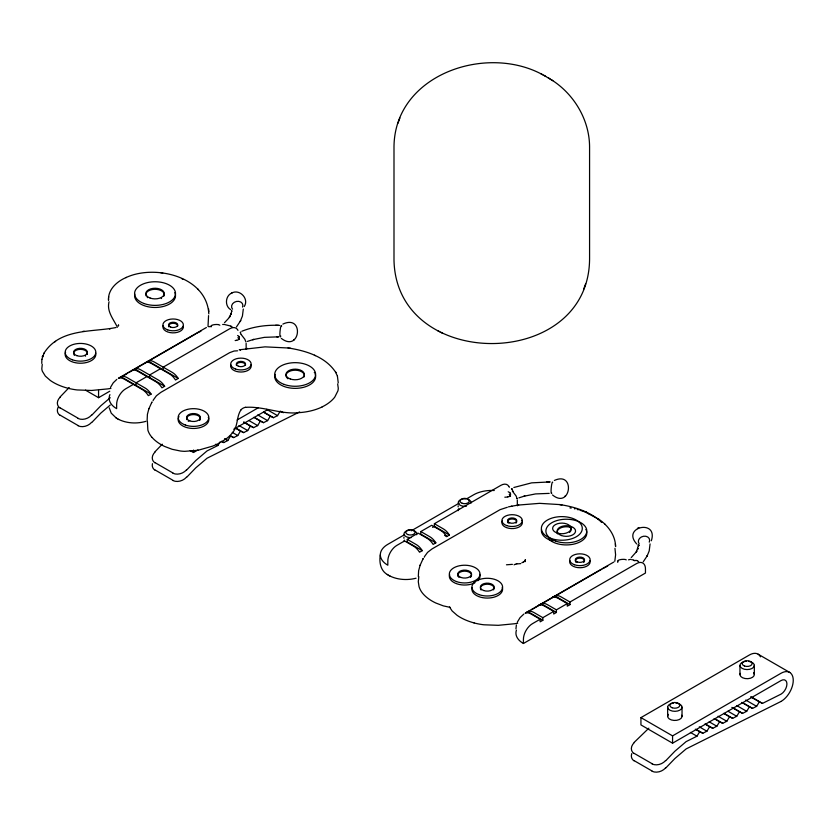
<?xml version="1.0" encoding="UTF-8"?>
<svg xmlns="http://www.w3.org/2000/svg" width="835" height="835" viewBox="0 0 835 835"><rect width="100%" height="100%" fill="white"/><g stroke="black" fill="none" stroke-linecap="round" stroke-linejoin="round"><path stroke-width="1.25" d="M208.813 313.877C206.683 275.874 153.995 264.204 125.928 277.617M108.519 300.37C107.778 289.38 117.161 281.28 126.409 277.397M108.519 299.88L108.529 298.544M403.921 538.241L403.931 537.114M458.154 506.918L458.164 505.801M524.338 561.496L525.413 559.701L525.288 561.631M515.936 628.953L516.385 624.977M243.298 309.054L242.421 316.068L240.261 321.381L240.668 320.64M650.079 543.909L649.202 550.912L647.041 556.235L647.438 555.484M231.712 311.528L231.775 310.683M638.483 546.382L638.598 544.952L636.416 551.737L631.25 557.571M525.225 560.275L524.61 561.256M41.854 359.467L44.015 353.111M41.865 359.363L41.75 363.371M108.686 296.759L108.592 297.573M231.744 310.964L230.836 314.597L231.17 313.657M147.398 421.341L147.868 430.098A44.965 25.958 0 0 0 151.365 436.642L152.043 437.425M418.826 576.62L418.293 581.745L419.055 586.671A44.965 25.958 0 0 0 422.552 593.205A48.367 27.92 0 0 0 435.734 602.974L443.302 605.866L450.18 607.379M208.019 326.422L208.562 315.64M614.8 561.277L615.604 554.795L614.957 548.365M118.507 325.807L118.549 324.857L118.361 325.65M511.458 488.663L512.387 488.861M42.261 364.342L41.802 368.83A29.496 17.034 0 0 0 42.387 371.314L45.34 376.094L50.33 380.478A48.367 27.92 0 0 0 67.27 388.066A44.558 25.728 0 0 0 77.144 389.945L91.547 390.467L107.694 388.901A114.374 66.028 0 0 0 110.93 388.379M245.918 341.912L244.801 339.187L241.19 334.564M517.063 498.547L516.103 495.948L512.377 491.126M118.434 325.473L118.351 325.733M542.75 74.753C485.521 43.368 393.264 75.16 393.995 148.411L393.995 260.092C396.239 372.066 589.239 371.137 589.573 258.683L589.573 147.002C589.531 119.77 573.927 93.833 551.016 79.523M42.648 356.086L42.334 357.036L42.585 356.253M231.232 313.469L228.79 318.125L224.479 322.727M638.013 548.324L637.637 549.346L637.94 548.501M148.901 408.701L147.419 414.306L147.127 420.475M148.828 408.91L151.751 402.449M420.015 565.483L423.042 558.813M420.182 565.013L418.627 570.712L418.314 576.557M42.47 356.597L42.783 355.71M397.94 123.267L399.913 117.965M583.655 289.129L585.627 283.827M651.331 540.777C658.565 518.775 620.937 526.76 636.708 543.961M110.523 387.325L113.247 382.816L116.806 379.393M517.303 622.179L520.028 617.67L523.848 614.059M240.595 320.765L236.482 326.902M647.365 555.619L643.263 561.757M151.594 402.72L152.043 401.906M422.781 559.293L423.22 558.479M43.723 353.643C59.483 327.936 92.299 332.393 116.013 327.508M244.206 306.549C249.519 298.7 239.269 288.305 231.358 293.262M525.1 560.619L524.526 561.339M628.515 559.836L630.623 559.314M186.696 469.969L195.734 460.576L207.038 450.921L217.872 445.504L220.054 441.903M221.651 441.527L223.749 442.56L227.819 440.525L230.543 436.027L233.685 437.592L237.766 435.546L240.48 431.058L243.632 432.613L247.703 430.578L250.427 426.08L253.569 427.635L257.65 425.599L260.374 421.101L263.516 422.667L267.597 420.621L270.321 416.133L273.462 417.688L277.533 415.642L280.257 411.154L283.399 412.709M665.798 760.664L674.837 751.27L686.13 741.616L696.974 736.199L699.699 731.7L702.84 733.255L706.911 731.22L709.635 726.721L712.787 728.287L716.858 726.241L719.582 721.753L722.724 723.308L726.805 721.273L729.529 716.774L732.671 718.33L736.741 716.294L739.466 711.796L742.607 713.361L746.688 711.316L749.413 706.827L752.554 708.383L756.635 706.337L759.359 701.849L762.501 703.404L781.09 694.104A8.308 4.801 -60 0 0 786.925 683.928A8.308 4.801 -60 0 0 781.049 680.556L672.572 743.181L640.936 724.916L640.936 717.609L749.413 654.984A17.253 9.968 -60 0 1 759.975 655.913M229.646 316.893L230.074 316.183L229.385 317.269M636.416 551.737L636.854 551.037L636.166 552.123M241.012 409.818C236.232 416.602 238.33 426.278 232.506 432.655A50.987 29.434 0 0 1 225.68 439.22L217.966 443.771A65.172 37.627 0 0 1 212.507 446.161L198.02 450.295L184.712 451.338A29.496 17.034 0 0 1 180.412 451.004L172.125 449.293L164.526 446.412A48.545 28.025 0 0 1 152.064 437.425M60.151 396.907L69.19 387.513M91.787 415.172L100.826 405.779L110.241 397.731M91.787 422.479L100.826 413.085L110.241 405.038M155.059 451.704L162.293 444.189M186.696 477.276L195.734 467.882L207.038 458.227L299.64 411.895M634.162 742.398L648.847 728.183M665.798 767.97L674.837 758.577L686.13 748.922L781.049 701.431M232.088 292.897C225.273 295.538 224.427 306.017 230.752 309.702M54.849 341.88L55.611 341.348M637.888 528.242L637.429 528.565L638.869 527.751M121.743 376.929L127.651 373.224M528.524 611.784L529.442 611.157M282.856 324.105C304.629 313.939 300.287 352.986 281.311 338.394M524.14 561.631L523.159 562.195M531.551 609.8L533.544 608.59M554.367 480.459C575.879 470.679 570.702 509.882 552.499 494.957M119.384 377.691L206.391 327.508M128.767 372.577L195.682 333.948M85.473 390.133L98.561 397.69L109.75 391.229M133.37 384.382L125.678 388.818A12.786 7.379 -60 0 0 116.639 404.474L116.639 408.649A25.572 14.759 0 0 1 109.917 394.621M146.929 376.554L136.074 382.816L136.074 385.426M160.487 368.726L149.642 374.988L149.642 377.597M151.093 394.099L121.065 376.752A12.786 7.379 60 0 1 127.035 377.597L145.123 388.035A12.786 7.379 60 0 1 151.093 394.099L149.736 394.882A21.24 12.264 0 0 1 148.327 395.623A12.89 7.442 60 0 0 142.305 389.548L124.425 379.226A12.89 7.442 60 0 0 118.403 378.349A21.24 12.264 0 0 1 119.708 377.535M164.652 386.271L134.623 368.924A12.786 7.379 60 0 1 140.593 369.769L158.681 380.207A12.786 7.379 60 0 1 164.652 386.271L161.948 387.837A12.786 7.379 60 0 0 155.968 381.772L137.89 371.335A12.786 7.379 60 0 0 131.909 370.489M178.22 378.443L148.181 361.096A12.786 7.379 60 0 1 154.162 361.941L172.24 372.379A12.786 7.379 60 0 1 178.22 378.443L175.507 380.008A12.786 7.379 60 0 0 169.526 373.944L151.448 363.507A12.786 7.379 60 0 0 145.467 362.661M237.098 420.005L258.339 407.73M190.203 450.597L193.48 452.486L197.958 449.908M233.737 429.242L267.283 409.881M404.558 534.682L387.826 544.337A25.572 14.759 0 0 0 387.826 565.222L387.826 561.047A12.786 7.379 -60 0 1 396.865 545.38L404.558 540.944L413.492 546.111A12.89 7.442 60 0 1 419.514 552.196A21.251 12.274 0 0 0 420.923 551.444L422.28 550.662A12.786 7.379 60 0 0 416.3 544.597L407.261 539.379L407.261 541.988L422.28 550.662M411.248 530.82L459.208 503.129M467.015 498.62L473.706 494.758A25.572 14.759 0 0 1 494.289 490.51M407.261 539.379L418.116 533.116L427.155 538.335A12.786 7.379 60 0 1 433.135 544.399L435.839 542.834A12.786 7.379 60 0 0 429.868 536.769L420.819 531.551L420.819 534.16L435.839 542.834M420.819 531.551L431.674 525.288L440.713 530.507A12.786 7.379 60 0 1 446.694 536.571L449.397 535.005A12.786 7.379 60 0 0 443.427 528.941L434.388 523.722L434.388 526.332L449.397 535.005M434.388 523.722L500.823 485.365A12.786 7.379 -60 0 1 508.755 486.22M432.572 527.376L434.388 526.332M526.165 612.546L613.829 562.038M542.854 617.67L533.815 612.452A12.786 7.379 60 0 0 527.835 611.606L526.488 612.389A21.24 12.264 0 0 0 525.184 613.203A12.89 7.442 60 0 1 531.206 614.08L540.151 619.236L540.151 621.845L542.854 620.28L542.854 617.67L553.709 611.408L553.709 614.017L556.413 612.452L556.413 609.842L567.268 603.58L567.268 606.189L569.981 604.623L569.981 602.014L636.416 563.656A12.786 7.379 -60 0 1 645.455 568.875L645.455 573.05L523.42 643.503A25.572 14.759 0 0 1 516.427 630.185M556.413 609.842L547.374 604.623A12.786 7.379 60 0 0 541.404 603.778L538.69 605.344A12.786 7.379 60 0 1 544.671 606.189L553.709 611.408M569.981 602.014L560.932 596.795A12.786 7.379 60 0 0 554.962 595.95L552.248 597.516A12.786 7.379 60 0 1 558.229 598.361L567.268 603.58M534.431 608.078L601.346 569.439M540.151 619.236L532.459 623.672A12.786 7.379 -60 0 0 523.42 639.328L523.42 643.503M640.936 717.609L672.572 735.875L781.049 673.25A17.253 9.968 -60 0 1 793.25 680.274A17.253 9.968 -60 0 1 781.09 701.41M602.452 568.802L607.692 566.088M196.444 333.509L197.227 333.071M198.031 332.643L198.824 332.226M199.586 331.839L200.911 331.245M523.002 562.268L521.917 562.696M513.838 487.494L531.634 482.86L550.129 481.92M247.369 341.421L253.642 339.407L252.681 339.688M241.993 331.161L242.244 331.088C254.09 326.443 266.981 324.763 279.652 325.389M518.89 497.858L524.829 495.98M523.869 496.251L535.569 493.913L549.2 493.391M146.01 421.32C137.128 423.909 127.181 423.512 118.779 419.473M252.89 339.626L264.382 337.35L278.556 336.839M416.06 578.217C407.73 580.377 397.961 579.96 389.966 576.046M508.421 506.866L511.886 506.187M511.354 506.271L518.024 505.112M239.165 349.896L240.751 349.604L240.094 349.708M245.636 407.344C263.651 406.081 281.092 414.755 299.254 412.626A43.138 24.904 0 0 0 322.226 406.885M516.823 563.917L520.779 563.615M240.751 349.604L240.136 349.708L265.029 346.859L288.472 348.007M245.928 348.686L247.536 348.435M517.585 505.175L518.712 505.008M518.264 505.071L539.587 503.348L559.659 504.58M82.884 331.411L84.189 331.224M109.98 329L109.489 329.073M222.663 324.481L223.843 324.46M512.398 564.356L506.459 564.794M507.304 507.294L500.04 509.674L432.019 548.939L427.583 552.353L424.514 556.548A2.693 1.743 -78 0 0 424.295 557.248M275.675 325.264L278.504 325.337M546.862 481.837L549.691 481.91M224.5 324.512L230.763 326.067M160.518 272.638L162.783 272.972M559.366 504.538L560.254 504.664M337.455 376.209L335.534 372.003L335.889 372.629C325.713 356.67 305.819 350.69 288.075 347.955M560.16 504.643C573.457 506.626 586.807 510.728 597.683 518.869M560.535 504.705L561.955 504.924M289.421 348.143L290.768 348.352M237.537 350.804L234.113 351.013L229.635 352.673L160.831 392.377L156.395 395.79L153.327 399.986A2.693 1.733 -78 0 0 153.108 400.685M569.908 507.878L571.192 508.108M574.407 508.776L574.971 508.912M577.204 509.475L578.311 509.788M579.949 510.268L581.003 510.602M635.811 560.243L637.126 560.734M581.651 510.822L583.414 511.427M584.051 511.667L585.638 512.273M585.794 512.335L598.935 519.328M638.034 544.858L639.213 545.422M181.79 278.66L182.792 279.12M314.409 355.23L315.327 355.647M585.596 511.792L586.504 512.21M588.571 513.515L589.573 513.974M637.543 560.922L638.639 561.558M440.817 332.33L442.477 333.196M543.888 75.359L552.843 80.692M437.926 330.827L439.68 331.735M116.921 418.439L117.965 419.055M388.108 575.012L389.152 575.618M541.09 73.897L545.641 76.267M117.871 419.003L118.862 419.514M389.058 575.566L390.049 576.087M230.961 326.161L232.182 326.944M758.138 654.191L789.774 672.457M266.626 409.348L277.533 415.642M263.641 412.02L273.462 417.688M263.766 412.354L270.321 416.133M751.583 697.11L762.501 703.404M750.623 696.808L759.359 701.849M257.775 414.953L267.597 420.621M745.718 700.043L756.635 706.337M254.79 417.625L263.516 422.667M253.83 417.323L260.374 421.101M742.732 702.715L752.554 708.383M741.772 702.412L749.413 706.827M554.962 595.95L569.981 604.623M248.924 420.558L257.65 425.599M444.544 535.329L446.694 536.571M736.867 705.648L746.688 711.316M243.757 421.967L253.569 427.635M243.883 422.301L250.427 426.08M733.881 708.32L742.607 713.361M731.836 707.391L739.466 711.796M238.977 425.537L247.703 430.578M728.016 711.253L736.741 716.294M541.404 603.778L556.413 612.452M235.992 428.198L243.632 432.613M235.032 427.906L240.48 431.058M723.945 713.288L732.671 718.33M724.07 713.622L729.529 716.774M232.307 432.405L237.766 435.546M718.069 716.232L726.805 721.273M230.418 435.703L233.685 437.592M715.094 718.893L722.724 723.308M714.123 718.601L719.582 721.753M527.835 611.606L542.854 620.28M224.542 438.636L227.819 440.525M709.218 721.837L716.858 726.241M221.557 441.308L223.749 442.56M705.147 723.872L712.787 728.287M705.272 724.206L709.635 726.721M215.691 444.241L217.872 445.504M699.281 726.815L706.911 731.22M696.296 729.477L702.84 733.255M695.325 729.185L699.699 731.7M690.42 732.42L696.974 736.199M60.151 407.866L78.229 418.304M155.059 462.663L173.137 473.101M60.151 415.172L78.229 425.61M155.059 469.969L173.137 480.407M634.162 753.358L652.239 763.795M634.162 760.664L652.239 771.102M380.342 554.784C379.027 561.976 380.478 570.691 387.377 574.553M109.218 407.783L111.232 413.168L116.19 417.98M548.397 77.853L550.15 78.981M387.283 574.49L388.202 575.075M116.096 417.917L117.015 418.502M598.904 519.307C607.974 525.455 615.385 535.235 615.593 546.57L615.353 543.742M597.923 519.046L598.831 519.777M240.908 331.933L240.25 332.413L241.012 334.292M599.05 519.955L599.812 520.591M600.021 520.779L600.856 521.52M600.949 521.614L601.722 522.355L601.346 521.99M604.582 523.889L605.208 524.495M197.801 289.046L198.438 289.641M449.491 606.982L452.121 610.949L457.11 615.332A48.367 27.92 0 0 0 474.05 622.91M117.411 327.278C113.779 319.669 106.901 311.82 108.842 302.698A43.138 24.904 0 0 1 109.041 301.759M337.413 376.074L338.248 382.91M337.653 383.912L338.269 388.118A36.385 21.011 0 0 1 337.904 390.874L334.752 397.136A47.438 27.388 0 0 1 322.195 406.864M208.573 308.887L208.813 311.716M517.314 499.904L517.345 505.801M246.127 343.331L246.158 349.228M754.339 665.37L754.339 674.503M739.956 665.474L739.956 674.607M682.028 707.12L682.028 716.253M672.572 735.875L672.572 743.181M667.645 707.224L667.645 716.357M193.48 450.055L193.48 452.486M163.201 369.769L163.201 367.16L229.635 328.802A12.786 7.379 -60 0 1 237.349 329.334M98.561 390.383L98.561 397.69M760.267 656.362A17.253 9.968 -60 0 1 760.528 656.842M633.995 753.514A9.926 7.442 -23.4 0 1 634.339 742.524M665.589 767.876A9.926 7.442 -23.4 0 1 652.093 771.269M633.995 760.821A9.926 7.442 -23.4 0 1 631.792 753.567M665.589 760.57A9.926 7.442 -23.4 0 1 652.093 763.962M681.778 715.23A7.191 4.154 0 0 1 674.033 720.428A7.191 4.154 0 0 1 668.48 714.363M753.587 672.707A7.191 4.154 0 0 1 747.774 678.688A7.191 4.154 0 0 1 740.259 673.375M678.354 703.55A7.191 4.154 0 0 1 679.836 710.157A7.191 4.154 0 0 1 668.449 709.082A7.191 4.154 0 0 1 673.501 703.091M675.995 703.07A7.191 4.154 0 0 1 678.041 703.456M748.661 661.362A7.191 4.154 0 0 1 753.504 667.363A7.191 4.154 0 0 1 742.2 668.428A7.191 4.154 0 0 1 743.474 661.852M743.787 661.748A7.191 4.154 0 0 1 746.166 661.31M474.04 622.931A44.568 25.728 0 0 0 483.924 624.789L498.328 625.321L514.475 623.755A114.332 66.007 0 0 0 517.71 623.234M617.91 560.671A4.958 1.503 -2.4 0 1 624.977 559.429A5.114 2.954 0 0 1 626.26 559.878M617.764 562.362A5.114 2.954 0 0 1 617.743 562.08M617.848 561.496A5.114 2.954 0 0 1 618.359 560.682M631.667 559.669A5.49 0.814 9.6 0 1 633.859 560.024M633.786 560.452A8.225 2.536 9.6 0 1 635.132 560.765M639.192 543.835A5.751 4.634 -16.2 0 1 643.524 536.247A5.751 4.634 -16.2 0 1 649.254 542.155M502.263 587.36A15.343 8.861 0 0 1 487.452 598.079A15.343 8.861 0 0 1 472.192 587.579M552.739 541.09A20.457 11.805 0 0 1 551.831 540.809M550.954 540.506A20.457 11.805 0 0 1 541.466 529.484M589.917 560.588A10.229 5.908 0 0 1 580.043 567.727A10.229 5.908 0 0 1 569.867 560.723M493.882 589.312A6.899 3.987 0 0 1 493.516 589.865M481.085 589.959A6.899 3.987 0 0 1 480.511 589.019M480.365 588.226A6.899 3.987 0 0 1 487.348 584.197A6.899 3.987 0 0 1 494.163 588.331M569.376 526.415A9.206 5.313 0 0 1 570.785 530.716M570.67 530.966A9.206 5.313 0 0 1 570.368 531.467M569.981 531.947A9.206 5.313 0 0 1 569.512 532.406M575.545 561.6A4.603 2.662 0 0 1 579.866 558.124A4.603 2.662 0 0 1 584.333 561.538M584.093 561.903A4.603 2.662 0 0 1 583.623 562.362M576.286 562.414A4.603 2.662 0 0 1 575.701 561.84M514.078 564.836A8.34 4.812 0 0 1 515.466 564.199M516.072 564.001A8.34 4.812 0 0 1 516.761 563.813M403.879 541.591A6.555 3.778 0 0 1 404.495 540.13M458.123 510.655A6.555 3.778 0 0 1 458.874 508.651M508.964 486.565A12.786 7.379 -60 0 1 509.319 487.327M516.969 498.485A6.033 1.242 71.7 0 1 516.573 498.505M511.657 489.216A8.277 1.503 60.7 0 1 511.625 488.924M513.055 491.418A5.49 1.106 55.7 0 1 512.262 489.748M510.227 492.984A4.958 3.309 21.8 0 1 507.816 496.919M507.774 496.835A5.114 2.954 0 0 1 504.82 497.18M508.191 491.784A5.114 2.954 0 0 1 509.987 493.005M413.847 530.768A6.419 3.705 0 0 1 416.675 534.776M411.311 537.573A6.419 3.705 0 0 1 404.37 535.131A6.419 3.705 0 0 1 407.146 530.716M407.428 530.622A6.419 3.705 0 0 1 409.547 530.225M411.144 530.215A6.419 3.705 0 0 1 413.575 530.674M467.235 499.194A6.419 3.705 0 0 1 471.034 503.098M466.483 506.146A6.419 3.705 0 0 1 458.603 503.818A6.419 3.705 0 0 1 462.246 499.153M463.467 498.944A6.419 3.705 0 0 1 465.7 498.933M479.666 574.313A15.343 8.861 0 0 1 477.85 580.701M474.958 582.747A15.343 8.861 0 0 1 457.162 583.905A15.343 8.861 0 0 1 449.595 574.532M586.546 531.217A20.457 11.805 0 0 1 573.113 544.263A20.457 11.805 0 0 1 548.522 538.899M585.826 529.494A20.457 11.805 0 0 1 586.118 530.068M522.282 522.021A10.229 5.908 0 0 1 511.229 528.565A10.229 5.908 0 0 1 502.315 521.009M521.499 520.32A10.229 5.908 0 0 1 521.687 520.591M551.799 493.099A5.751 0.772 -84.5 0 1 551.204 488.183A5.751 0.772 -84.5 0 1 552.718 482.202M509.225 494.404A5.114 2.954 0 0 1 510.456 496.439M457.851 575.774A6.899 3.987 0 0 1 464.584 571.15A6.899 3.987 0 0 1 471.504 575.68M471.378 576.066A6.899 3.987 0 0 1 471.055 576.641M470.606 577.173A6.899 3.987 0 0 1 470.418 577.34M459.01 577.423A6.899 3.987 0 0 1 458.822 577.256M458.206 576.547A6.899 3.987 0 0 1 457.998 576.16M557.749 533.962A9.206 5.313 0 0 1 557.362 533.2M557.175 532.406A9.206 5.313 0 0 1 561.861 527.438A9.206 5.313 0 0 1 571.641 527.72M507.68 522.324A4.603 2.662 0 0 1 512.064 518.984A4.603 2.662 0 0 1 516.594 522.261M516.468 522.512A4.603 2.662 0 0 1 515.957 523.107M508.358 523.159A4.603 2.662 0 0 1 508.108 522.94M208.854 326.861A17.253 9.968 -60 0 1 210.044 326.454M91.579 415.068A9.926 7.442 -23.4 0 1 78.083 418.471M91.579 422.374A9.926 7.442 -23.4 0 1 78.083 425.777M59.984 415.329A9.926 7.452 -23.4 0 1 58.116 407.282M59.984 408.023A9.926 7.442 -23.4 0 1 60.329 397.032M154.903 462.82A9.926 7.442 -23.4 0 1 155.247 451.829M186.487 477.182A9.926 7.442 -23.4 0 1 173.002 480.574M154.903 470.126A9.926 7.442 -23.4 0 1 152.45 463.675M186.487 469.875A9.926 7.442 -23.4 0 1 173.002 473.268M237.568 329.658A12.786 7.379 -60 0 1 237.965 330.368M211.119 325.817A4.958 1.503 -2.3 0 1 218.196 324.575M210.994 326.934A5.114 2.954 0 0 1 211.579 325.827M218.227 324.554A5.114 2.954 0 0 1 219.845 325.233M232.558 309.148A5.751 4.634 -16.1 0 1 236.482 301.445A5.751 4.634 -16.1 0 1 242.567 307.092M95.628 352.944A15.343 8.861 0 0 1 79.909 363.225A15.343 8.861 0 0 1 65.568 352.297M174.818 292.605A20.457 11.805 0 0 1 156.333 307.447A20.457 11.805 0 0 1 134.8 294.045M183.303 326.308A10.229 5.908 0 0 1 172.501 332.862A10.229 5.908 0 0 1 163.201 325.587M73.595 353.581A6.899 3.987 0 0 1 80.567 349.343A6.899 3.987 0 0 1 87.362 353.675M87.268 354.071A6.899 3.987 0 0 1 87.111 354.457M85.608 356.002A6.899 3.987 0 0 1 85.368 356.148M74.461 355.282A6.899 3.987 0 0 1 73.918 354.551M146.167 295.987A9.206 5.313 0 0 1 154.256 289.317A9.206 5.313 0 0 1 164.234 295.079M164.109 295.6A9.206 5.313 0 0 1 163.89 296.122M161.572 298.377A9.206 5.313 0 0 1 161.238 298.554M147.524 297.667A9.206 5.313 0 0 1 147.273 297.448M168.837 326.871A4.603 2.662 0 0 1 172.396 323.312A4.603 2.662 0 0 1 177.74 326.026M241.054 409.828A8.34 4.812 0 0 1 245.573 407.25M239.04 336.411A4.958 3.309 21.7 0 1 236.629 340.346M236.587 340.273A5.114 2.954 0 0 1 235.157 340.565M237.61 335.493A5.114 2.954 0 0 1 238.8 336.432M208.301 417.312A15.343 8.861 0 0 1 194.44 428.449A15.343 8.861 0 0 1 178.283 418.398M178.763 417.103A15.343 8.861 0 0 1 179.003 416.686M315.171 374.07A20.457 11.805 0 0 1 295.433 388.358A20.457 11.805 0 0 1 275.08 374.362M314.304 372.379A20.457 11.805 0 0 1 314.638 372.932M250.938 364.874A10.229 5.908 0 0 1 241.065 372.024A10.229 5.908 0 0 1 230.888 365.02M280.779 336.067A5.751 0.772 -84.5 0 1 280.028 331.464A5.751 0.772 -84.5 0 1 281.656 326.088M237.86 337.726A5.114 2.954 0 0 1 239.238 339.427M186.591 418.815A6.899 3.987 0 0 1 194.085 414.598A6.899 3.987 0 0 1 200.191 419.504M199.993 419.88A6.899 3.987 0 0 1 199.586 420.423M188.48 421.31A6.899 3.987 0 0 1 188.251 421.164M186.81 419.598A6.899 3.987 0 0 1 186.623 419.013M304.347 375.969A9.206 5.313 0 0 1 304.003 377.013M287.908 378.766A9.206 5.313 0 0 1 287.637 378.558M286.927 377.879A9.206 5.313 0 0 1 286.739 377.639M286.28 376.888A9.206 5.313 0 0 1 285.988 375.844M285.977 375.312A9.206 5.313 0 0 1 295.287 370.197A9.206 5.313 0 0 1 304.378 375.447M236.368 365.365A4.603 2.662 0 0 1 240.877 362.411A4.603 2.662 0 0 1 245.521 365.302M148.15 411.029L148.15 411.029M419.337 567.602L419.337 567.602M294.264 339.501L293.69 339.876L294.264 339.501M565.452 496.063L564.878 496.439L565.452 496.063M278.013 336.818L276.949 336.745L278.013 336.818M614.351 539.045L614.351 539.045M207.571 304.201L207.571 304.201M337.601 376.689L337.601 376.689M672.196 707.767A4.958 2.86 0 0 0 679.784 705.45A4.958 2.86 0 0 0 672.519 702.819A4.958 2.86 0 0 0 672.196 707.767M744.517 666.017A4.958 2.86 0 0 0 752.105 663.7A4.958 2.86 0 0 0 744.841 661.069A4.958 2.86 0 0 0 744.517 666.017M479.102 594.635A15.343 8.861 0 0 0 502.597 587.464A15.343 8.861 0 0 0 480.094 579.302A15.343 8.861 0 0 0 479.102 594.635M550.954 538.418A20.457 11.805 0 0 0 582.277 528.868A20.457 11.805 0 0 0 552.279 517.982A20.457 11.805 0 0 0 550.954 538.418M574.48 564.742A10.229 5.908 0 0 0 590.136 559.961A10.229 5.908 0 0 0 575.138 554.513A10.229 5.908 0 0 0 574.48 564.742M483.59 590.512A6.899 3.987 0 0 0 494.163 587.287A6.899 3.987 0 0 0 484.039 583.613A6.899 3.987 0 0 0 483.59 590.512M556.945 532.928A9.206 5.313 0 0 0 571.036 528.618A9.206 5.313 0 0 0 557.54 523.722A9.206 5.313 0 0 0 556.945 532.928M577.476 561.986A4.603 2.662 0 0 0 584.521 559.836A4.603 2.662 0 0 0 577.768 557.383A4.603 2.662 0 0 0 577.476 561.986M456.505 581.588A15.343 8.861 0 0 0 480 574.417A15.343 8.861 0 0 0 457.496 566.255A15.343 8.861 0 0 0 456.505 581.588M555.473 541.028A20.457 11.805 0 0 0 586.796 531.477A20.457 11.805 0 0 0 556.799 520.591A20.457 11.805 0 0 0 555.473 541.028M506.678 525.591A10.229 5.908 0 0 0 522.345 520.821A10.229 5.908 0 0 0 507.346 515.372A10.229 5.908 0 0 0 506.678 525.591M407.96 534.598A4.634 2.672 0 0 0 415.058 532.438A4.634 2.672 0 0 0 408.263 529.974A4.634 2.672 0 0 0 407.96 534.598M462.204 503.286A4.634 2.672 0 0 0 469.301 501.125A4.634 2.672 0 0 0 462.496 498.662A4.634 2.672 0 0 0 462.204 503.286M460.993 577.465A6.899 3.987 0 0 0 471.566 574.24A6.899 3.987 0 0 0 461.442 570.566A6.899 3.987 0 0 0 460.993 577.465M561.464 535.538A9.206 5.313 0 0 0 575.555 531.227A9.206 5.313 0 0 0 562.059 526.332A9.206 5.313 0 0 0 561.464 535.538M509.674 522.846A4.603 2.662 0 0 0 516.719 520.696A4.603 2.662 0 0 0 509.976 518.243A4.603 2.662 0 0 0 509.674 522.846M72.321 359.781A15.343 8.861 0 0 0 95.816 352.62A15.343 8.861 0 0 0 73.313 344.458A15.343 8.861 0 0 0 72.321 359.781M144.184 303.575A20.457 11.805 0 0 0 175.507 294.014A20.457 11.805 0 0 0 145.499 283.128A20.457 11.805 0 0 0 144.184 303.575M167.699 329.888A10.229 5.908 0 0 0 183.356 325.107A10.229 5.908 0 0 0 168.357 319.669A10.229 5.908 0 0 0 167.699 329.888M76.81 355.658A6.899 3.987 0 0 0 87.383 352.433A6.899 3.987 0 0 0 77.258 348.759A6.899 3.987 0 0 0 76.81 355.658M150.164 298.074A9.206 5.313 0 0 0 164.255 293.774A9.206 5.313 0 0 0 150.759 288.868A9.206 5.313 0 0 0 150.164 298.074M170.695 327.132A4.603 2.662 0 0 0 177.74 324.982A4.603 2.662 0 0 0 170.987 322.54A4.603 2.662 0 0 0 170.695 327.132M185.318 425.025A15.343 8.861 0 0 0 208.813 417.855A15.343 8.861 0 0 0 186.309 409.693A15.343 8.861 0 0 0 185.318 425.025M284.297 384.465A20.457 11.805 0 0 0 315.609 374.905A20.457 11.805 0 0 0 285.612 364.029A20.457 11.805 0 0 0 284.297 384.465M235.491 369.028A10.229 5.908 0 0 0 251.158 364.248A10.229 5.908 0 0 0 236.159 358.81A10.229 5.908 0 0 0 235.491 369.028M189.806 420.892A6.899 3.987 0 0 0 200.379 417.667A6.899 3.987 0 0 0 190.255 413.993A6.899 3.987 0 0 0 189.806 420.892M290.277 378.965A9.206 5.313 0 0 0 304.368 374.664A9.206 5.313 0 0 0 290.872 369.769A9.206 5.313 0 0 0 290.277 378.965M238.486 366.273A4.603 2.662 0 0 0 245.532 364.123A4.603 2.662 0 0 0 238.789 361.68A4.603 2.662 0 0 0 238.486 366.273"/></g></svg>
